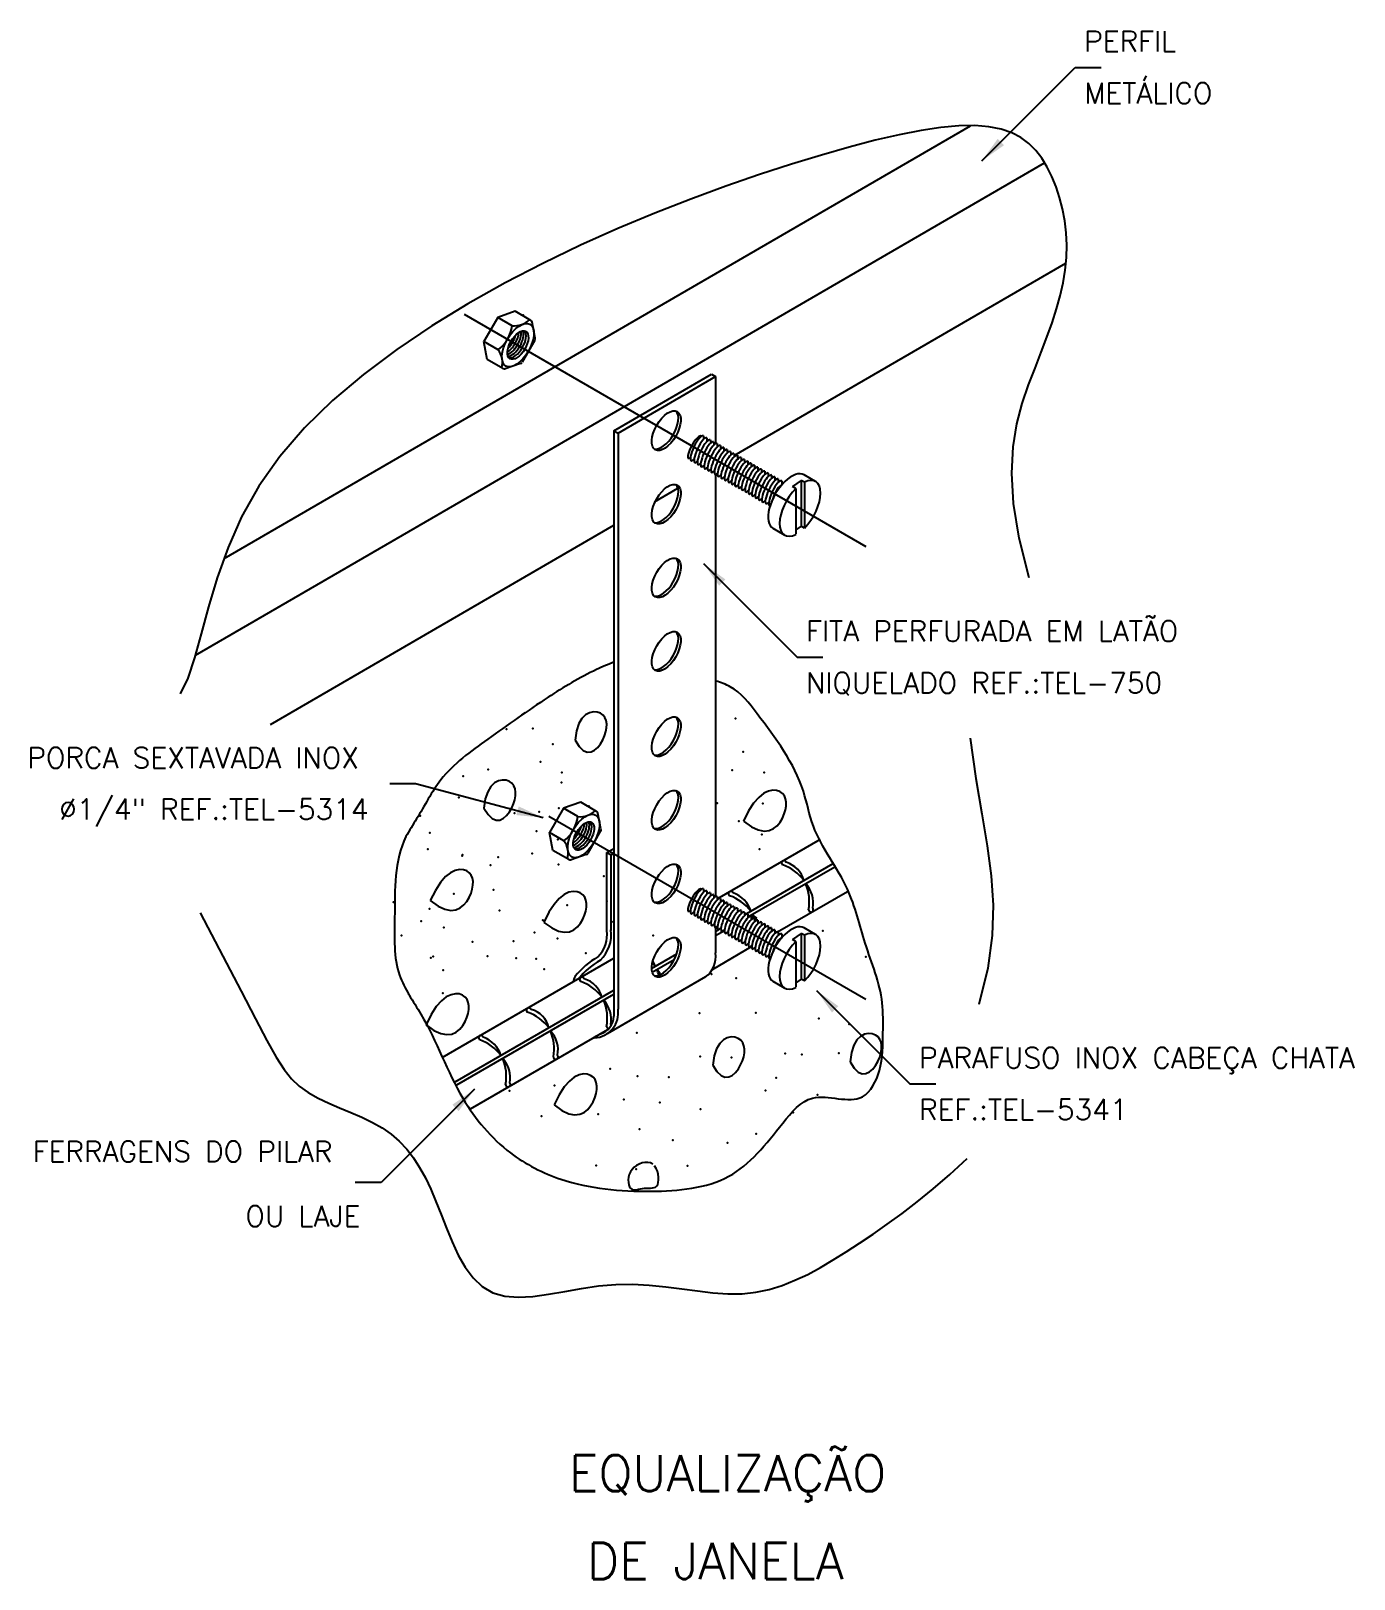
# Model space of a CAD drawing. Header units: millimetres. Extents: x -5475.3 to -5462.5, y -4743.8 to -4728.8.
import ezdxf
from ezdxf.enums import TextEntityAlignment as Align

# ---------------------------------------------------------------- set-up
doc = ezdxf.new("R2010")
doc.units = ezdxf.units.MM
doc.header["$LTSCALE"] = 10
doc.linetypes.add('DASHDOTX2', pattern=[2, 1, -0.5, 0, -0.5])
doc.layers.add('Termotécnica', color=7, linetype='Continuous')
doc.styles.add('r140', font='romans.shx')
doc.styles.add('r80', font='romans.shx')

msp = doc.modelspace()

# ---------------------------------------------------------------- linework, layer by layer
at = {"layer": 'Termotécnica', "color": 2, "ltscale": 1.6}
for p, q in [((-5466.062, -4730.01), (-5465.156, -4729.104)), ((-5465.156, -4729.104), (-5464.906, -4729.104)), ((-5468.759, -4733.916), (-5467.853, -4734.822)), ((-5467.853, -4734.822), (-5467.603, -4734.822)), ((-5471.551, -4736.051), (-5471.801, -4736.051)), ((-5470.313, -4736.381), (-5471.551, -4736.051)), ((-5467.665, -4738.055), (-5466.759, -4738.961)), ((-5466.759, -4738.961), (-5466.509, -4738.961)), ((-5470.979, -4739.013), (-5471.885, -4739.919)), ((-5471.885, -4739.919), (-5472.135, -4739.919))]:
    msp.add_line(p, q, dxfattribs=at)
at = {"layer": 'Termotécnica', "color": 3}
for p, q in [((-5468.702, -4731.138), (-5466.171, -4729.67)), ((-5468.656, -4731.888), (-5465.453, -4730.031)), ((-5468.463, -4732.869), (-5465.247, -4731.004)), ((-5473.406, -4733.866), (-5468.702, -4731.138)), ((-5473.686, -4734.805), (-5468.656, -4731.888)), ((-5469.236, -4733.317), (-5469.01, -4733.186)), ((-5472.958, -4735.476), (-5469.628, -4733.545))]:
    msp.add_line(p, q, dxfattribs=at)
at = {"layer": 'Termotécnica', "color": 1}
for p, q in [((-5470.587, -4731.469), (-5470.755, -4731.528)), ((-5470.434, -4731.558), (-5470.587, -4731.469)), ((-5470.755, -4731.528), (-5470.89, -4731.761)), ((-5470.615, -4731.609), (-5470.755, -4731.528)), ((-5470.391, -4731.729), (-5470.421, -4731.576)), ((-5470.857, -4731.937), (-5470.89, -4731.761)), ((-5470.75, -4731.843), (-5470.89, -4731.761)), ((-5470.394, -4731.748), (-5470.519, -4731.964)), ((-5470.704, -4732.025), (-5470.857, -4731.937)), ((-5470.534, -4731.976), (-5470.681, -4732.027)), ((-5468.76, -4732.677), (-5468.759, -4732.71)), ((-5468.726, -4732.696), (-5468.726, -4732.729)), ((-5468.693, -4732.715), (-5468.693, -4732.748)), ((-5468.661, -4732.734), (-5468.66, -4732.767)), ((-5468.628, -4732.753), (-5468.627, -4732.786)), ((-5468.595, -4732.772), (-5468.595, -4732.805)), ((-5468.562, -4732.791), (-5468.562, -4732.824)), ((-5468.529, -4732.81), (-5468.529, -4732.843)), ((-5468.904, -4732.901), (-5468.885, -4732.886)), ((-5468.877, -4732.924), (-5468.853, -4732.906)), ((-5468.841, -4732.942), (-5468.817, -4732.923)), ((-5468.808, -4732.961), (-5468.784, -4732.942)), ((-5468.776, -4732.98), (-5468.751, -4732.961)), ((-5468.497, -4732.829), (-5468.496, -4732.862)), ((-5468.463, -4732.848), (-5468.463, -4732.881)), ((-5468.431, -4732.866), (-5468.431, -4732.9)), ((-5468.396, -4732.886), (-5468.396, -4732.92)), ((-5468.363, -4732.905), (-5468.363, -4732.939)), ((-5468.33, -4732.924), (-5468.33, -4732.958)), ((-5468.298, -4732.943), (-5468.297, -4732.977)), ((-5468.265, -4732.962), (-5468.264, -4732.996)), ((-5468.743, -4732.999), (-5468.718, -4732.98)), ((-5468.71, -4733.017), (-5468.686, -4732.999)), ((-5468.678, -4733.037), (-5468.654, -4733.018)), ((-5468.646, -4733.056), (-5468.621, -4733.038)), ((-5468.612, -4733.074), (-5468.589, -4733.056)), ((-5468.58, -4733.093), (-5468.556, -4733.075)), ((-5468.547, -4733.112), (-5468.523, -4733.094)), ((-5468.511, -4733.133), (-5468.487, -4733.114)), ((-5468.232, -4732.981), (-5468.232, -4733.015)), ((-5468.199, -4733), (-5468.199, -4733.034)), ((-5468.166, -4733.019), (-5468.166, -4733.053)), ((-5468.133, -4733.038), (-5468.133, -4733.072)), ((-5468.1, -4733.057), (-5468.1, -4733.091)), ((-5468.068, -4733.075), (-5468.067, -4733.11)), ((-5468.035, -4733.094), (-5468.035, -4733.129)), ((-5468.002, -4733.113), (-5468.002, -4733.157)), ((-5467.814, -4733.109), (-5467.897, -4733.17)), ((-5467.781, -4733.128), (-5467.814, -4733.109)), ((-5467.814, -4733.109), (-5467.814, -4733.553)), ((-5467.673, -4733.12), (-5467.784, -4733.056)), ((-5468.478, -4733.151), (-5468.455, -4733.132)), ((-5468.445, -4733.169), (-5468.422, -4733.151)), ((-5468.413, -4733.188), (-5468.389, -4733.17)), ((-5468.38, -4733.207), (-5468.356, -4733.189)), ((-5468.347, -4733.226), (-5468.323, -4733.208)), ((-5468.314, -4733.245), (-5468.29, -4733.227)), ((-5468.281, -4733.264), (-5468.258, -4733.246)), ((-5468.248, -4733.283), (-5468.225, -4733.265)), ((-5467.865, -4733.188), (-5467.897, -4733.17)), ((-5467.865, -4733.188), (-5467.865, -4733.632)), ((-5467.781, -4733.128), (-5467.781, -4733.572)), ((-5468.216, -4733.303), (-5468.192, -4733.284)), ((-5468.183, -4733.322), (-5468.159, -4733.303)), ((-5468.15, -4733.341), (-5468.126, -4733.322)), ((-5468.117, -4733.36), (-5468.114, -4733.357)), ((-5467.814, -4733.553), (-5467.865, -4733.59)), ((-5467.781, -4733.572), (-5467.814, -4733.553)), ((-5467.973, -4733.64), (-5468.084, -4733.576)), ((-5469.949, -4736.23), (-5470.118, -4736.289)), ((-5469.796, -4736.319), (-5469.949, -4736.23)), ((-5470.118, -4736.289), (-5470.253, -4736.523)), ((-5469.978, -4736.37), (-5470.118, -4736.289)), ((-5469.754, -4736.49), (-5469.783, -4736.337)), ((-5470.113, -4736.604), (-5470.253, -4736.523)), ((-5470.219, -4736.698), (-5470.253, -4736.523)), ((-5469.757, -4736.509), (-5469.882, -4736.725)), ((-5470.066, -4736.786), (-5470.219, -4736.698)), ((-5469.896, -4736.737), (-5470.044, -4736.789)), ((-5468.76, -4737.07), (-5468.759, -4737.103)), ((-5468.726, -4737.089), (-5468.726, -4737.122)), ((-5468.693, -4737.108), (-5468.693, -4737.141)), ((-5468.661, -4737.127), (-5468.66, -4737.16)), ((-5468.628, -4737.145), (-5468.627, -4737.179)), ((-5468.595, -4737.164), (-5468.595, -4737.198)), ((-5468.904, -4737.293), (-5468.885, -4737.279)), ((-5468.877, -4737.317), (-5468.853, -4737.298)), ((-5468.841, -4737.334), (-5468.817, -4737.316)), ((-5468.562, -4737.183), (-5468.562, -4737.217)), ((-5468.529, -4737.203), (-5468.529, -4737.236)), ((-5468.497, -4737.221), (-5468.496, -4737.255)), ((-5468.463, -4737.241), (-5468.463, -4737.274)), ((-5468.431, -4737.259), (-5468.431, -4737.293)), ((-5468.396, -4737.279), (-5468.396, -4737.313)), ((-5468.363, -4737.298), (-5468.363, -4737.332)), ((-5468.33, -4737.317), (-5468.33, -4737.35)), ((-5468.808, -4737.353), (-5468.784, -4737.335)), ((-5468.776, -4737.373), (-5468.751, -4737.354)), ((-5468.743, -4737.392), (-5468.718, -4737.373)), ((-5468.71, -4737.409), (-5468.686, -4737.391)), ((-5468.677, -4737.428), (-5468.653, -4737.41)), ((-5468.646, -4737.449), (-5468.623, -4737.431)), ((-5468.614, -4737.468), (-5468.59, -4737.45)), ((-5468.581, -4737.487), (-5468.557, -4737.469)), ((-5468.298, -4737.336), (-5468.297, -4737.369)), ((-5468.265, -4737.355), (-5468.264, -4737.388)), ((-5468.232, -4737.373), (-5468.232, -4737.407)), ((-5468.199, -4737.392), (-5468.199, -4737.426)), ((-5468.166, -4737.411), (-5468.166, -4737.445)), ((-5468.133, -4737.43), (-5468.133, -4737.464)), ((-5468.1, -4737.449), (-5468.1, -4737.483)), ((-5468.068, -4737.468), (-5468.067, -4737.502)), ((-5467.673, -4737.512), (-5467.784, -4737.448)), ((-5468.546, -4737.505), (-5468.522, -4737.486)), ((-5468.511, -4737.525), (-5468.487, -4737.506)), ((-5468.478, -4737.543), (-5468.455, -4737.525)), ((-5468.445, -4737.562), (-5468.422, -4737.544)), ((-5468.413, -4737.581), (-5468.389, -4737.563)), ((-5468.38, -4737.6), (-5468.356, -4737.582)), ((-5468.347, -4737.619), (-5468.323, -4737.601)), ((-5468.314, -4737.638), (-5468.29, -4737.62)), ((-5468.035, -4737.487), (-5468.035, -4737.521)), ((-5468.002, -4737.506), (-5468.002, -4737.55)), ((-5467.814, -4737.502), (-5467.897, -4737.562)), ((-5467.865, -4737.581), (-5467.897, -4737.562)), ((-5467.865, -4737.581), (-5467.865, -4738.025)), ((-5467.814, -4737.502), (-5467.814, -4737.946)), ((-5467.781, -4737.52), (-5467.814, -4737.502)), ((-5467.781, -4737.52), (-5467.781, -4737.964)), ((-5468.281, -4737.657), (-5468.258, -4737.639)), ((-5468.248, -4737.676), (-5468.225, -4737.658)), ((-5468.216, -4737.695), (-5468.192, -4737.677)), ((-5468.183, -4737.714), (-5468.159, -4737.696)), ((-5468.15, -4737.733), (-5468.126, -4737.715)), ((-5468.117, -4737.752), (-5468.114, -4737.75)), ((-5467.973, -4738.033), (-5468.084, -4737.969)), ((-5467.814, -4737.946), (-5467.865, -4737.983)), ((-5467.781, -4737.964), (-5467.814, -4737.946))]:
    msp.add_line(p, q, dxfattribs=at)
at = {"layer": 'Termotécnica', "color": 1, "linetype": 'DASHDOTX2', "ltscale": 0.5}
for p, q in [((-5471.079, -4731.496), (-5467.186, -4733.749)), ((-5470.258, -4736.364), (-5467.186, -4738.141))]:
    msp.add_line(p, q, dxfattribs=at)
at = {"layer": 'Termotécnica', "color": 2}
for p, q in [((-5469.628, -4732.628), (-5468.683, -4732.079)), ((-5469.588, -4732.651), (-5468.643, -4732.102)), ((-5468.683, -4732.079), (-5468.643, -4732.102)), ((-5468.643, -4732.102), (-5468.643, -4732.756)), ((-5469.628, -4732.628), (-5469.588, -4732.651)), ((-5469.628, -4732.628), (-5469.628, -4738.306)), ((-5469.588, -4732.651), (-5469.588, -4738.238)), ((-5468.643, -4733.054), (-5468.643, -4737.147)), ((-5469.696, -4736.719), (-5469.628, -4736.68)), ((-5469.696, -4737.473), (-5469.696, -4736.719)), ((-5469.696, -4736.719), (-5469.656, -4736.742)), ((-5469.656, -4736.742), (-5469.628, -4736.726)), ((-5468.628, -4737.167), (-5467.624, -4736.588)), ((-5469.656, -4737.473), (-5469.656, -4736.742)), ((-5468.363, -4737.323), (-5467.502, -4736.826)), ((-5468.33, -4737.343), (-5467.486, -4736.856)), ((-5468.043, -4737.486), (-5467.365, -4737.095)), ((-5468.643, -4737.446), (-5468.643, -4737.692)), ((-5468.643, -4737.484), (-5468.611, -4737.466)), ((-5468.643, -4737.524), (-5468.556, -4737.474)), ((-5471.292, -4738.705), (-5469.628, -4737.744)), ((-5469.263, -4737.842), (-5469.018, -4737.701)), ((-5469.257, -4737.878), (-5469.044, -4737.755)), ((-5468.674, -4737.851), (-5468.293, -4737.63)), ((-5468.742, -4737.924), (-5469.694, -4738.475)), ((-5471.167, -4738.942), (-5469.628, -4738.053)), ((-5471.151, -4738.972), (-5469.628, -4738.093)), ((-5471.019, -4739.204), (-5469.687, -4738.435))]:
    msp.add_line(p, q, dxfattribs=at)
at = {"layer": 'Termotécnica', "color": 1, "linetype": 'DASHDOTX2', "ltscale": 0.5}
for points in [[(-5465.603, -4734.053), (-5465.7, -4733.668), (-5465.754, -4733.333), (-5465.771, -4733.04), (-5465.758, -4732.784), (-5465.722, -4732.56), (-5465.67, -4732.362), (-5465.608, -4732.184), (-5465.545, -4732.02), (-5465.485, -4731.866), (-5465.43, -4731.72), (-5465.381, -4731.581), (-5465.338, -4731.447), (-5465.302, -4731.318), (-5465.274, -4731.193), (-5465.254, -4731.07), (-5465.242, -4730.948), (-5465.239, -4730.828), (-5465.244, -4730.708), (-5465.258, -4730.591), (-5465.279, -4730.476), (-5465.308, -4730.366), (-5465.342, -4730.261), (-5465.383, -4730.162), (-5465.429, -4730.07), (-5465.481, -4729.985), (-5465.539, -4729.909), (-5465.606, -4729.842), (-5465.683, -4729.785), (-5465.772, -4729.739), (-5465.875, -4729.703), (-5465.993, -4729.68), (-5466.129, -4729.669), (-5466.284, -4729.672), (-5466.458, -4729.688), (-5466.651, -4729.716), (-5466.864, -4729.757), (-5467.095, -4729.811), (-5467.347, -4729.877), (-5467.617, -4729.954), (-5467.907, -4730.043), (-5468.216, -4730.144), (-5468.542, -4730.257), (-5468.881, -4730.381), (-5469.231, -4730.518), (-5469.589, -4730.667), (-5469.952, -4730.829), (-5470.317, -4731.005), (-5470.682, -4731.193), (-5471.043, -4731.396), (-5471.395, -4731.611), (-5471.734, -4731.84), (-5472.056, -4732.081), (-5472.355, -4732.335), (-5472.628, -4732.6), (-5472.868, -4732.876), (-5473.072, -4733.164), (-5473.238, -4733.461), (-5473.369, -4733.76), (-5473.473, -4734.055), (-5473.557, -4734.336), (-5473.628, -4734.597), (-5473.693, -4734.83), (-5473.76, -4735.026), (-5473.834, -4735.178)], [(-5466.176, -4735.61), (-5466.119, -4736.001), (-5466.061, -4736.344), (-5466.01, -4736.654), (-5465.971, -4736.945), (-5465.953, -4737.23), (-5465.962, -4737.523), (-5466.005, -4737.84), (-5466.09, -4738.193)], [(-5473.64, -4737.303), (-5473.418, -4737.723), (-5473.241, -4738.062), (-5473.102, -4738.332), (-5472.992, -4738.542), (-5472.903, -4738.702), (-5472.826, -4738.822), (-5472.754, -4738.913), (-5472.678, -4738.985), (-5472.592, -4739.046), (-5472.496, -4739.101), (-5472.393, -4739.149), (-5472.287, -4739.195), (-5472.179, -4739.24), (-5472.072, -4739.286), (-5471.97, -4739.335), (-5471.874, -4739.389), (-5471.787, -4739.451), (-5471.709, -4739.519), (-5471.637, -4739.595), (-5471.572, -4739.68), (-5471.512, -4739.772), (-5471.456, -4739.873), (-5471.404, -4739.983), (-5471.353, -4740.102), (-5471.303, -4740.23), (-5471.251, -4740.362), (-5471.197, -4740.495), (-5471.137, -4740.622), (-5471.069, -4740.74), (-5470.993, -4740.843), (-5470.904, -4740.927), (-5470.802, -4740.988), (-5470.686, -4741.021), (-5470.555, -4741.031), (-5470.413, -4741.023), (-5470.262, -4741.002), (-5470.105, -4740.975), (-5469.942, -4740.946), (-5469.777, -4740.922), (-5469.611, -4740.906), (-5469.447, -4740.904), (-5469.285, -4740.913), (-5469.126, -4740.929), (-5468.97, -4740.95), (-5468.818, -4740.97), (-5468.669, -4740.988), (-5468.525, -4740.998), (-5468.386, -4740.997), (-5468.252, -4740.983), (-5468.123, -4740.956), (-5467.997, -4740.917), (-5467.873, -4740.867), (-5467.75, -4740.809), (-5467.627, -4740.742), (-5467.503, -4740.669), (-5467.377, -4740.59), (-5467.248, -4740.507), (-5467.115, -4740.419), (-5466.978, -4740.323), (-5466.835, -4740.219), (-5466.688, -4740.105), (-5466.534, -4739.979), (-5466.373, -4739.84), (-5466.205, -4739.686)]]:
    msp.add_lwpolyline(points, dxfattribs=at)
at = {"layer": 'Termotécnica', "color": 1}
for points in [[(-5470.005, -4735.628), (-5469.965, -4735.691), (-5469.926, -4735.728), (-5469.887, -4735.744), (-5469.85, -4735.742), (-5469.816, -4735.726), (-5469.785, -4735.699), (-5469.758, -4735.664), (-5469.735, -4735.625), (-5469.718, -4735.585), (-5469.706, -4735.546), (-5469.699, -4735.508), (-5469.698, -4735.472), (-5469.704, -4735.439), (-5469.716, -4735.41), (-5469.734, -4735.386), (-5469.759, -4735.368), (-5469.791, -4735.357), (-5469.827, -4735.354), (-5469.865, -4735.362), (-5469.903, -4735.382), (-5469.939, -4735.417), (-5469.969, -4735.468), (-5469.992, -4735.538), (-5470.005, -4735.628)], [(-5470.888, -4736.288), (-5470.848, -4736.351), (-5470.809, -4736.389), (-5470.77, -4736.405), (-5470.734, -4736.403), (-5470.699, -4736.386), (-5470.668, -4736.359), (-5470.641, -4736.324), (-5470.618, -4736.285), (-5470.601, -4736.246), (-5470.589, -4736.206), (-5470.582, -4736.168), (-5470.582, -4736.133), (-5470.587, -4736.1), (-5470.599, -4736.071), (-5470.617, -4736.047), (-5470.642, -4736.029), (-5470.674, -4736.017), (-5470.71, -4736.015), (-5470.748, -4736.022), (-5470.786, -4736.043), (-5470.822, -4736.078), (-5470.852, -4736.129), (-5470.875, -4736.198), (-5470.888, -4736.288)], [(-5468.372, -4736.415), (-5468.296, -4736.468), (-5468.23, -4736.499), (-5468.173, -4736.51), (-5468.123, -4736.505), (-5468.082, -4736.486), (-5468.046, -4736.458), (-5468.018, -4736.423), (-5467.995, -4736.384), (-5467.977, -4736.344), (-5467.965, -4736.305), (-5467.959, -4736.267), (-5467.958, -4736.231), (-5467.964, -4736.198), (-5467.975, -4736.169), (-5467.994, -4736.145), (-5468.019, -4736.127), (-5468.051, -4736.116), (-5468.088, -4736.113), (-5468.13, -4736.122), (-5468.176, -4736.144), (-5468.224, -4736.183), (-5468.274, -4736.239), (-5468.323, -4736.315), (-5468.372, -4736.415)], [(-5471.408, -4737.184), (-5471.332, -4737.237), (-5471.266, -4737.268), (-5471.209, -4737.279), (-5471.16, -4737.274), (-5471.118, -4737.255), (-5471.083, -4737.227), (-5471.054, -4737.192), (-5471.031, -4737.153), (-5471.013, -4737.113), (-5471.001, -4737.074), (-5470.995, -4737.036), (-5470.994, -4737), (-5471, -4736.967), (-5471.011, -4736.938), (-5471.03, -4736.914), (-5471.055, -4736.896), (-5471.087, -4736.885), (-5471.124, -4736.883), (-5471.166, -4736.891), (-5471.212, -4736.914), (-5471.26, -4736.952), (-5471.31, -4737.008), (-5471.359, -4737.085), (-5471.408, -4737.184)], [(-5470.307, -4737.397), (-5470.231, -4737.45), (-5470.165, -4737.481), (-5470.108, -4737.492), (-5470.059, -4737.486), (-5470.017, -4737.468), (-5469.982, -4737.44), (-5469.953, -4737.404), (-5469.93, -4737.366), (-5469.912, -4737.326), (-5469.9, -4737.287), (-5469.894, -4737.249), (-5469.893, -4737.213), (-5469.899, -4737.18), (-5469.91, -4737.151), (-5469.929, -4737.127), (-5469.954, -4737.109), (-5469.986, -4737.098), (-5470.023, -4737.095), (-5470.065, -4737.104), (-5470.111, -4737.126), (-5470.159, -4737.164), (-5470.209, -4737.221), (-5470.258, -4737.297), (-5470.307, -4737.397)], [(-5471.448, -4738.389), (-5471.373, -4738.443), (-5471.307, -4738.473), (-5471.25, -4738.484), (-5471.2, -4738.479), (-5471.158, -4738.461), (-5471.123, -4738.432), (-5471.094, -4738.397), (-5471.071, -4738.358), (-5471.054, -4738.318), (-5471.042, -4738.279), (-5471.035, -4738.241), (-5471.035, -4738.205), (-5471.04, -4738.173), (-5471.052, -4738.144), (-5471.07, -4738.12), (-5471.095, -4738.102), (-5471.127, -4738.09), (-5471.165, -4738.088), (-5471.207, -4738.097), (-5471.253, -4738.119), (-5471.301, -4738.157), (-5471.35, -4738.213), (-5471.4, -4738.29), (-5471.448, -4738.389)], [(-5468.67, -4738.781), (-5468.63, -4738.843), (-5468.59, -4738.881), (-5468.552, -4738.897), (-5468.515, -4738.895), (-5468.481, -4738.879), (-5468.449, -4738.851), (-5468.422, -4738.816), (-5468.4, -4738.778), (-5468.382, -4738.738), (-5468.37, -4738.698), (-5468.363, -4738.66), (-5468.363, -4738.625), (-5468.368, -4738.592), (-5468.38, -4738.563), (-5468.398, -4738.539), (-5468.423, -4738.521), (-5468.455, -4738.51), (-5468.491, -4738.507), (-5468.529, -4738.515), (-5468.567, -4738.535), (-5468.603, -4738.57), (-5468.633, -4738.621), (-5468.656, -4738.691), (-5468.67, -4738.781)], [(-5467.339, -4738.747), (-5467.299, -4738.81), (-5467.26, -4738.847), (-5467.221, -4738.863), (-5467.185, -4738.862), (-5467.15, -4738.845), (-5467.119, -4738.818), (-5467.092, -4738.783), (-5467.069, -4738.744), (-5467.052, -4738.704), (-5467.04, -4738.665), (-5467.033, -4738.627), (-5467.033, -4738.591), (-5467.038, -4738.558), (-5467.05, -4738.53), (-5467.068, -4738.506), (-5467.093, -4738.488), (-5467.125, -4738.476), (-5467.161, -4738.473), (-5467.199, -4738.481), (-5467.237, -4738.501), (-5467.273, -4738.536), (-5467.303, -4738.588), (-5467.326, -4738.657), (-5467.339, -4738.747)], [(-5470.207, -4739.166), (-5470.132, -4739.22), (-5470.066, -4739.251), (-5470.009, -4739.262), (-5469.959, -4739.256), (-5469.917, -4739.238), (-5469.882, -4739.21), (-5469.854, -4739.174), (-5469.831, -4739.136), (-5469.813, -4739.096), (-5469.801, -4739.056), (-5469.794, -4739.018), (-5469.794, -4738.983), (-5469.799, -4738.95), (-5469.811, -4738.921), (-5469.829, -4738.897), (-5469.855, -4738.879), (-5469.886, -4738.868), (-5469.924, -4738.865), (-5469.966, -4738.874), (-5470.012, -4738.896), (-5470.06, -4738.934), (-5470.109, -4738.991), (-5470.159, -4739.067), (-5470.207, -4739.166)], [(-5469.252, -4739.74), (-5469.275, -4739.729), (-5469.3, -4739.723), (-5469.328, -4739.724), (-5469.356, -4739.729), (-5469.383, -4739.739), (-5469.409, -4739.753), (-5469.433, -4739.771), (-5469.452, -4739.792), (-5469.468, -4739.816), (-5469.479, -4739.842), (-5469.486, -4739.868), (-5469.489, -4739.894), (-5469.488, -4739.919), (-5469.484, -4739.941), (-5469.478, -4739.96), (-5469.468, -4739.974), (-5469.456, -4739.983), (-5469.442, -4739.988), (-5469.427, -4739.989), (-5469.409, -4739.988), (-5469.391, -4739.984), (-5469.372, -4739.98), (-5469.352, -4739.976), (-5469.331, -4739.973), (-5469.311, -4739.972), (-5469.291, -4739.972), (-5469.273, -4739.972), (-5469.255, -4739.971), (-5469.239, -4739.968), (-5469.224, -4739.962), (-5469.213, -4739.952), (-5469.203, -4739.937), (-5469.198, -4739.917), (-5469.195, -4739.892), (-5469.195, -4739.865), (-5469.2, -4739.836), (-5469.207, -4739.808), (-5469.219, -4739.781), (-5469.234, -4739.758)]]:
    msp.add_lwpolyline(points, dxfattribs=at)
for centre, radius, start, end in [((-5470.972, -4731.559), 0.36, 307.9752, 352.0031), ((-5470.593, -4731.401), 0.209, 263.8935, 314.4182), ((-5470.447, -4731.581), 0.027, 10.8835, 60), ((-5470.418, -4731.734), 0.027, 330, 10.8835), ((-5470.918, -4731.966), 0.209, 345.499, 36.1892), ((-5470.69, -4732.002), 0.027, 240, 289.1154), ((-5470.542, -4731.951), 0.027, 289.1154, 330), ((-5467.867, -4733.34), 0.227, 126.2736, 126.3174), ((-5467.867, -4733.34), 0.227, 126.2736, 126.3174), ((-5470.334, -4736.32), 0.36, 307.9752, 352.0031), ((-5469.955, -4736.162), 0.209, 263.8935, 314.4182), ((-5469.81, -4736.342), 0.027, 10.8835, 60), ((-5469.78, -4736.496), 0.027, 330, 10.8835), ((-5470.281, -4736.727), 0.209, 345.499, 36.1892), ((-5469.905, -4736.712), 0.027, 289.1154, 330), ((-5470.053, -4736.763), 0.027, 240, 289.1154), ((-5467.867, -4737.732), 0.227, 126.2736, 126.3174), ((-5467.867, -4737.732), 0.227, 126.2736, 126.3174)]:
    msp.add_arc(centre, radius, start, end, dxfattribs=at)
at = {"layer": 'Termotécnica', "color": 2}
for centre, radius, start, end in [((-5467.98, -4736.82), 0.0231, 16.0461, 236.6257), ((-5468.138, -4737.253), 0.439, 36.7868, 70.623), ((-5468.037, -4737.061), 0.261, 15.8438, 72.2469), ((-5467.978, -4737.207), 0.281, 349.9094, 42), ((-5468.173, -4737.193), 0.439, 349.377, 23.2132), ((-5468.495, -4737.117), 0.0231, 16.0461, 236.6257), ((-5468.653, -4737.551), 0.439, 36.7868, 70.623), ((-5468.552, -4737.359), 0.261, 15.8438, 72.2469), ((-5468.688, -4737.49), 0.439, 18.1491, 23.2132), ((-5468.478, -4737.5), 0.266, 28.9102, 43.5259), ((-5467.718, -4737.272), 0.0231, 183.3743, 43.9539), ((-5470.003, -4737.513), 0.309, 315.0683, 7.3148), ((-5470.003, -4737.513), 0.349, 314.1689, 7.3148), ((-5469.375, -4738.436), 0.815, 120.0918, 140.534), ((-5469.375, -4738.436), 0.775, 119.72, 140.534), ((-5469.48, -4737.894), 0.261, 15.8438, 28.4171), ((-5468.883, -4737.727), 0.243, 305.6062, 8.1741), ((-5469.861, -4738.003), 0.166, 149.3334, 169.7533), ((-5469.938, -4737.95), 0.0231, 16.0461, 236.6257), ((-5469.581, -4738.086), 0.439, 36.7868, 42.1739), ((-5469.421, -4738.04), 0.281, 29.6104, 42), ((-5469.616, -4738.026), 0.439, 15.1892, 23.2132), ((-5470.096, -4738.384), 0.439, 36.7868, 70.623), ((-5469.995, -4738.192), 0.261, 15.8438, 72.2469), ((-5470.453, -4738.248), 0.0231, 16.0461, 236.6257), ((-5470.131, -4738.323), 0.439, 349.377, 23.2132), ((-5469.936, -4738.337), 0.281, 349.9094, 42), ((-5470.611, -4738.681), 0.439, 36.7868, 70.623), ((-5470.487, -4738.467), 0.233, 12.1762, 75.9145), ((-5469.831, -4738.272), 0.245, 273.6758, 7.9025), ((-5469.817, -4738.298), 0.189, 287.8055, 357.6712), ((-5470.917, -4738.515), 0.0231, 16.0461, 236.6257), ((-5470.987, -4738.77), 0.277, 17.6433, 70.4474), ((-5470.647, -4738.62), 0.439, 349.377, 23.2132), ((-5470.436, -4738.631), 0.266, 348.3834, 43.5259), ((-5469.676, -4738.403), 0.0231, 183.3743, 266.8799), ((-5469.676, -4738.403), 0.0231, 20.03, 43.9539), ((-5471.075, -4738.949), 0.439, 36.7868, 70.623), ((-5470.908, -4738.901), 0.274, 349.2618, 42.6475), ((-5471.11, -4738.888), 0.439, 349.377, 23.2132), ((-5470.192, -4738.7), 0.0231, 183.3743, 43.9539), ((-5470.655, -4738.968), 0.0231, 183.3743, 43.9539)]:
    msp.add_arc(centre, radius, start, end, dxfattribs=at)
at = {"layer": 'Termotécnica', "color": 1}
for centre, major_axis in [((-5470.559, -4731.797), (0.117, 0.203)), ((-5470.559, -4731.797), (0.077, 0.133)), ((-5469.922, -4736.558), (0.117, 0.203)), ((-5469.922, -4736.558), (0.077, 0.133))]:
    msp.add_ellipse(centre, major_axis=major_axis, ratio=0.500279, dxfattribs=at)
for centre, major_axis, ratio, start_param, end_param in [((-5470.652, -4731.743), (0.077, 0.133), 0.500279, 3.916435, 5.497893), ((-5470.629, -4731.757), (0.077, 0.133), 0.500279, 3.701884, 5.72462), ((-5470.606, -4731.77), (0.077, 0.133), 0.500279, 3.504465, 5.918396), ((-5470.676, -4731.73), (0.077, 0.133), 0.500279, 4.213803, 5.208923), ((-5470.582, -4731.784), (0.077, 0.133), 0.500279, 3.310458, 6.098275), ((-5468.842, -4732.79), (0.062, 0.111), 0.281547, 0, 3.124318), ((-5468.819, -4732.801), (0.058, 0.123), 0.281547, 0, 3.124318), ((-5468.784, -4732.819), (0.058, 0.123), 0.281547, 0, 3.124318), ((-5468.752, -4732.839), (0.058, 0.123), 0.281547, 0, 3.124318), ((-5468.72, -4732.858), (0.058, 0.123), 0.281547, 0, 3.124318), ((-5468.686, -4732.876), (0.058, 0.123), 0.281547, 0, 3.124318), ((-5468.653, -4732.895), (0.058, 0.123), 0.281547, 0, 3.124318), ((-5468.62, -4732.914), (0.058, 0.123), 0.281547, 0, 3.124318), ((-5468.587, -4732.933), (0.058, 0.123), 0.281547, 0, 3.124318), ((-5468.556, -4732.953), (0.058, 0.123), 0.281547, 0, 3.124318), ((-5468.523, -4732.972), (0.058, 0.123), 0.281547, 0, 3.124318), ((-5468.489, -4732.99), (0.058, 0.123), 0.281547, 0, 3.124318), ((-5468.454, -4733.01), (0.058, 0.123), 0.281547, 0, 3.124318), ((-5468.421, -4733.029), (0.058, 0.123), 0.281547, 0, 3.124318), ((-5468.389, -4733.048), (0.058, 0.123), 0.281547, 0, 3.124318), ((-5468.355, -4733.066), (0.058, 0.123), 0.281547, 0, 3.124318), ((-5468.323, -4733.085), (0.058, 0.123), 0.281547, 0, 3.124318), ((-5468.29, -4733.104), (0.058, 0.123), 0.281547, 0, 3.124318), ((-5468.256, -4733.123), (0.058, 0.123), 0.281547, 0, 3.124318), ((-5468.224, -4733.142), (0.058, 0.123), 0.281547, 0, 3.124318), ((-5468.191, -4733.161), (0.058, 0.123), 0.281547, 0, 3.124318), ((-5468.158, -4733.18), (0.058, 0.123), 0.281547, 0, 3.124318), ((-5468.126, -4733.199), (0.058, 0.123), 0.281547, 0, 3.124318), ((-5468.093, -4733.218), (0.058, 0.123), 0.281547, 0, 3.124318), ((-5467.934, -4733.316), (0.15, 0.26), 0.500279, 0, 3.141593), ((-5468.059, -4733.236), (0.058, 0.123), 0.281547, 0, 3.124318), ((-5467.823, -4733.38), (0.15, 0.26), 0.500279, 4.209434, 6.927858), ((-5468.043, -4733.246), (0.0417, 0.0886), 0.279135, 6.276933, 8.488321), ((-5467.823, -4733.38), (0.15, 0.26), 0.500279, 1.067604, 3.786429), ((-5469.992, -4736.518), (0.077, 0.133), 0.500279, 3.701884, 5.72462), ((-5469.968, -4736.531), (0.077, 0.133), 0.500279, 3.504465, 5.918396), ((-5469.945, -4736.545), (0.077, 0.133), 0.500279, 3.310458, 6.098275), ((-5470.015, -4736.504), (0.077, 0.133), 0.500279, 3.916435, 5.497893), ((-5470.039, -4736.491), (0.077, 0.133), 0.500279, 4.213803, 5.208923), ((-5468.842, -4737.183), (0.062, 0.111), 0.281547, 0, 3.124318), ((-5468.819, -4737.193), (0.058, 0.123), 0.281547, 0, 3.124318), ((-5468.784, -4737.212), (0.058, 0.123), 0.281547, 0, 3.124318), ((-5468.752, -4737.231), (0.058, 0.123), 0.281547, 0, 3.124318), ((-5468.72, -4737.25), (0.058, 0.123), 0.281547, 0, 3.124318), ((-5468.686, -4737.269), (0.058, 0.123), 0.281547, 0, 3.124318), ((-5468.653, -4737.288), (0.058, 0.123), 0.281547, 0, 3.124318), ((-5468.62, -4737.307), (0.058, 0.123), 0.281547, 0, 3.124318), ((-5468.587, -4737.326), (0.058, 0.123), 0.281547, 0, 3.124318), ((-5468.556, -4737.345), (0.058, 0.123), 0.281547, 0, 3.124318), ((-5468.523, -4737.364), (0.058, 0.123), 0.281547, 0, 3.124318), ((-5468.489, -4737.382), (0.058, 0.123), 0.281547, 0, 3.124318), ((-5468.454, -4737.402), (0.058, 0.123), 0.281547, 0, 3.124318), ((-5468.421, -4737.421), (0.058, 0.123), 0.281547, 0, 3.124318), ((-5468.389, -4737.44), (0.058, 0.123), 0.281547, 0, 3.124318), ((-5468.355, -4737.459), (0.058, 0.123), 0.281547, 0, 3.124318), ((-5468.323, -4737.478), (0.058, 0.123), 0.281547, 0, 3.124318), ((-5468.29, -4737.497), (0.058, 0.123), 0.281547, 0, 3.124318), ((-5468.256, -4737.515), (0.058, 0.123), 0.281547, 0, 3.124318), ((-5468.224, -4737.535), (0.058, 0.123), 0.281547, 0, 3.124318), ((-5468.191, -4737.554), (0.058, 0.123), 0.281547, 0, 3.124318), ((-5468.158, -4737.572), (0.058, 0.123), 0.281547, 0, 3.124318), ((-5468.126, -4737.591), (0.058, 0.123), 0.281547, 0, 3.124318), ((-5468.093, -4737.61), (0.058, 0.123), 0.281547, 0, 3.124318), ((-5467.934, -4737.709), (0.15, 0.26), 0.500279, 0, 3.141593), ((-5467.823, -4737.773), (0.15, 0.26), 0.500279, 4.209434, 6.927858), ((-5468.059, -4737.629), (0.058, 0.123), 0.281547, 0, 3.124318), ((-5468.043, -4737.638), (0.0417, 0.0886), 0.279135, 6.276933, 8.488321), ((-5467.823, -4737.773), (0.15, 0.26), 0.500279, 1.067604, 3.786429)]:
    msp.add_ellipse(centre, major_axis=major_axis, ratio=ratio, start_param=start_param, end_param=end_param, dxfattribs=at)
at = {"layer": 'Termotécnica', "color": 2}
for centre in [(-5469.121, -4732.627), (-5469.121, -4733.34), (-5469.121, -4734.054), (-5469.121, -4734.767), (-5469.121, -4735.595), (-5469.121, -4736.308), (-5469.121, -4737.022), (-5469.121, -4737.735)]:
    msp.add_ellipse(centre, major_axis=(0.107, 0.185), ratio=0.500066, dxfattribs=at)
for centre in [(-5469.145, -4732.613), (-5469.145, -4733.327), (-5469.145, -4734.04), (-5469.145, -4734.753), (-5469.145, -4735.581), (-5469.145, -4736.294), (-5469.145, -4737.008), (-5469.145, -4737.721)]:
    msp.add_ellipse(centre, major_axis=(0.107, 0.185), ratio=0.500066, start_param=3.267914, end_param=6.152484, dxfattribs=at)
at = {"layer": 'Termotécnica', "color": 1}
msp.add_spline([(-5469.625, -4734.869), (-5469.797, -4734.944), (-5470.266, -4735.213), (-5470.852, -4735.62), (-5471.306, -4736.013), (-5471.541, -4736.392), (-5471.644, -4736.564), (-5471.754, -4737.35), (-5471.706, -4737.908), (-5471.499, -4738.287), (-5471.092, -4739.102), (-5470.631, -4739.631), (-5470.142, -4739.886), (-5469.266, -4740.003), (-5468.515, -4739.858), (-5467.991, -4739.342), (-5467.702, -4739.1), (-5467.22, -4739.087), (-5467.054, -4738.832), (-5467.02, -4738.466), (-5467.027, -4738.177), (-5467.192, -4737.598), (-5467.364, -4737.074), (-5467.695, -4736.461), (-5467.792, -4736.123), (-5468.24, -4735.372), (-5468.501, -4735.11), (-5468.639, -4735.055)], degree=3, dxfattribs=at)
for p in [(-5470.509, -4731.507), (-5470.671, -4735.523), (-5470.415, -4735.515), (-5468.451, -4735.418), (-5470.221, -4735.666), (-5468.374, -4735.742), (-5470.848, -4735.912), (-5470.339, -4735.839), (-5470.134, -4735.941), (-5468.482, -4735.92), (-5468.173, -4735.942), (-5471.09, -4735.978), (-5470.137, -4736.039), (-5471.132, -4736.186), (-5469.871, -4736.268), (-5468.627, -4736.241), (-5468.184, -4736.243), (-5471.507, -4736.363), (-5470.591, -4736.338), (-5470.354, -4736.325), (-5470.161, -4736.289), (-5468.416, -4736.414), (-5471.412, -4736.526), (-5470.38, -4736.511), (-5468.194, -4736.543), (-5471.431, -4736.687), (-5470.42, -4736.728), (-5470.172, -4736.592), (-5468.218, -4736.684), (-5471.098, -4736.75), (-5471.095, -4736.74), (-5470.826, -4736.84), (-5470.751, -4736.762), (-5470.165, -4736.835), (-5469.726, -4736.949), (-5471.181, -4737.118), (-5470.797, -4737.081), (-5471.765, -4737.198), (-5471.417, -4737.264), (-5470.736, -4737.281), (-5470.081, -4737.228), (-5469.698, -4737.19), (-5471.497, -4737.385), (-5471.276, -4737.444), (-5470.317, -4737.373), (-5469.636, -4737.391), (-5468.248, -4737.352), (-5467.604, -4737.477), (-5471.688, -4737.522), (-5470.999, -4737.584), (-5470.603, -4737.577), (-5470.397, -4737.494), (-5470.176, -4737.553), (-5469.248, -4737.522), (-5471.403, -4737.741), (-5471.381, -4737.726), (-5470.854, -4737.723), (-5470.575, -4737.744), (-5470.382, -4737.75), (-5469.899, -4737.693), (-5467.187, -4737.731), (-5471.283, -4737.858), (-5470.303, -4737.85), (-5468.683, -4737.898), (-5468.443, -4737.936), (-5471.619, -4738.088), (-5471.287, -4738.083), (-5468.799, -4738.277), (-5468.254, -4738.273), (-5467.641, -4738.328), (-5471.442, -4738.396), (-5469.809, -4738.51), (-5469.806, -4738.503), (-5469.406, -4738.468), (-5467.349, -4738.383), (-5467.968, -4738.666), (-5467.808, -4738.678), (-5467.448, -4738.664), (-5469.664, -4738.816), (-5468.792, -4738.696), (-5468.488, -4738.706), (-5470.204, -4738.978), (-5469.4, -4738.887), (-5469.095, -4738.897), (-5468.055, -4738.902), (-5470.641, -4739.028), (-5469.531, -4739.112), (-5468.159, -4739.027), (-5467.656, -4739.069), (-5470.331, -4739.275), (-5469.782, -4739.257), (-5469.183, -4739.144), (-5468.79, -4739.208), (-5467.889, -4739.24), (-5469.379, -4739.4), (-5469.058, -4739.509), (-5468.528, -4739.535), (-5468.248, -4739.447), (-5469.8, -4739.754), (-5469.412, -4739.788), (-5468.914, -4739.758)]:
    msp.add_point(p, dxfattribs=at)
at = {"layer": 'Termotécnica', "color": 2, "ltscale": 1.6}
for points in [[(-5465.847, -4729.859), (-5465.908, -4729.797), (-5466.062, -4730.01)], [(-5468.608, -4734.131), (-5468.547, -4734.07), (-5468.759, -4733.916)], [(-5470.551, -4736.271), (-5470.574, -4736.355), (-5470.313, -4736.381)], [(-5467.514, -4738.27), (-5467.452, -4738.209), (-5467.665, -4738.055)], [(-5471.194, -4739.164), (-5471.133, -4739.226), (-5470.979, -4739.013)]]:
    msp.add_solid(points, dxfattribs=at)

# ---------------------------------------------------------------- texts
at = {"layer": 'Termotécnica', "color": 2, "style": 'r80'}
for s, p in [('PERFIL', (-5465.07, -4728.951)), ('METÁLICO', (-5465.069, -4729.453)), ('FITA PERFURADA EM LATÃO', (-5467.766, -4734.67)), ('NIQUELADO REF.:TEL-750', (-5467.767, -4735.173)), ('PORCA SEXTAVADA INOX', (-5475.314, -4735.899)), ('%%C1/4" REF.:TEL-5314', (-5475.006, -4736.399)), ('PARAFUSO INOX CABEÇA CHATA', (-5466.671, -4738.808)), ('REF.:TEL-5341', (-5466.671, -4739.311)), ('FERRAGENS DO PILAR', (-5475.263, -4739.718)), ('OU LAJE', (-5473.201, -4740.345))]:
    msp.add_text(s, height=0.2, dxfattribs=at).set_placement(p)
at = {"layer": 'Termotécnica', "color": 5, "style": 'r140'}
for s, p in [(' EQUALIZAÇÃO', (-5468.646, -4743.018)), ('DE JANELA', (-5468.646, -4743.869))]:
    msp.add_text(s, height=0.35, dxfattribs=at).set_placement(p, align=Align.BOTTOM_CENTER)

doc.saveas('drawing.dxf')
